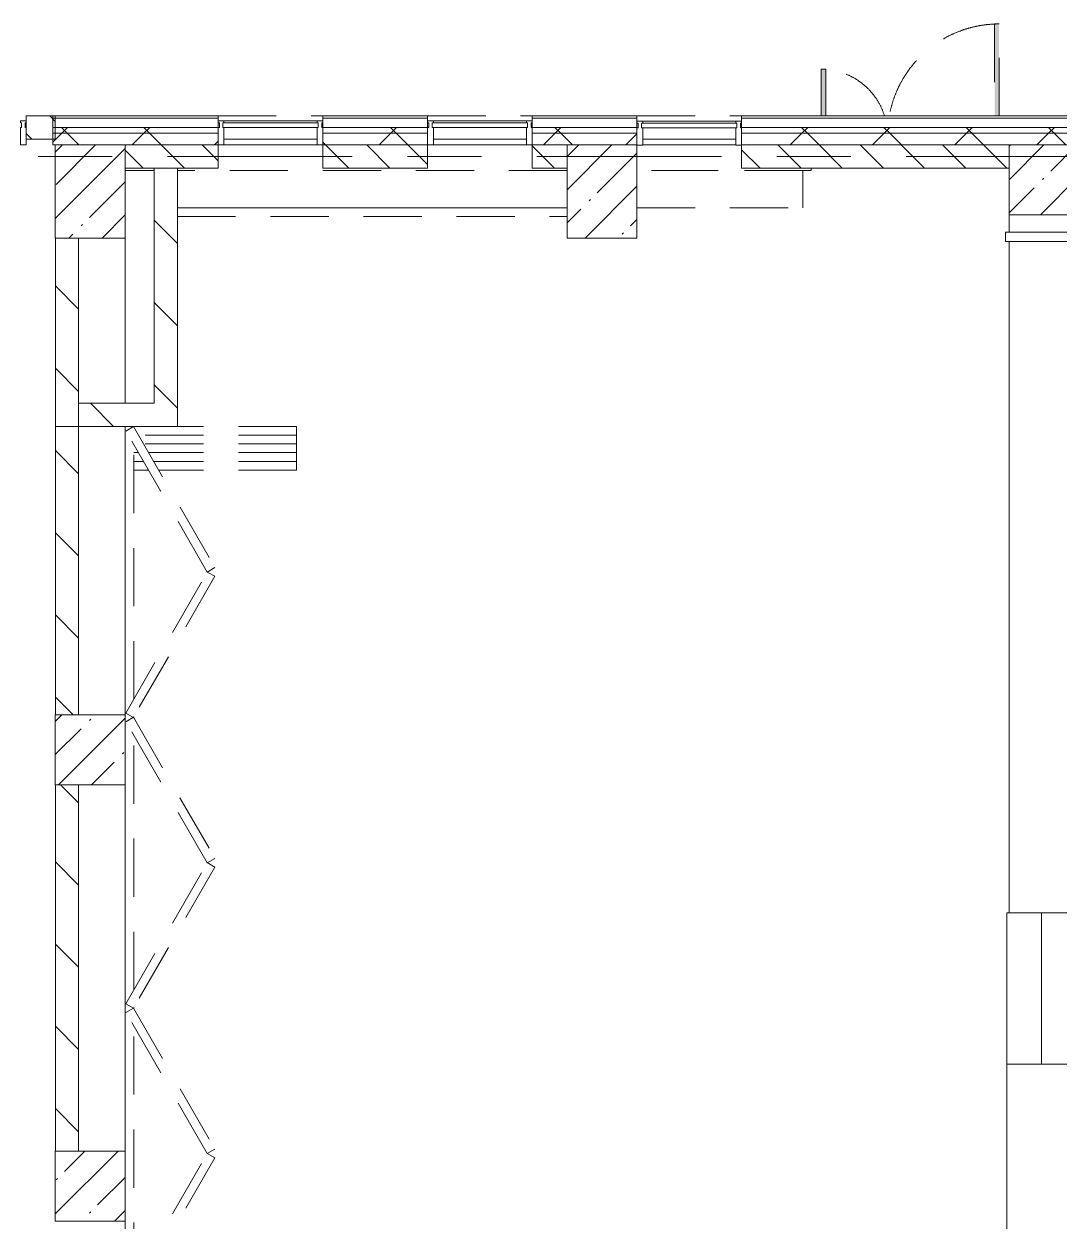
# Model space of a CAD drawing. Header units: millimetres. Extents: x 35098 to 231722, y -8553 to 29000.
# Drawn here: x 118153 to 127052, y 17850 to 28140 of the extents above; entities that cross this region are included whole.
import ezdxf

# ---------------------------------------------------------------- set-up
doc = ezdxf.new("R2010")
doc.units = ezdxf.units.MM
doc.linetypes.add('200_ШТРИХ__ш1_п0_6_', pattern=[800, 500, -300])
doc.linetypes.add('Осевая', pattern=[3175, 635, -476.25, 1587.5, -476.25])
for name, color, linetype, lineweight in [('A-DETL-MBND-1', 7, '200_ШТРИХ__ш1_п0_6_', 9), ('A-GLAZ-CURT-1', 7, 'Continuous', 5), ('A-GLAZ-CWMG-1', 7, 'Continuous', 5), ('A-WALL', 7, 'Continuous', 9), ('A-WALL-4', 7, 'Continuous', 5), ('I-WALL-3', 7, 'Continuous', 5), ('S-COLS-1', 7, 'Continuous', 5), ('S-STRS-4', 7, 'Continuous', 5), ('Оси', 7, 'Continuous', 9), ('Оси-2', 7, 'Осевая', 9)]:
    doc.layers.add(name, color=color, linetype=linetype, lineweight=lineweight)
doc.layers.add('A-FLOR-1', color=7, linetype='Continuous', lineweight=5, true_color=0xaaaaaa)
pattern_1 = [(45, (104712.3, 0), (-353.5534, 353.5534), []), (135, (104712.3, 0), (-353.5534, -353.5534), [])]
pattern_2 = [(135, (104712.32, 0), (-176.7767, -176.7767), [])]
pattern_3 = [(135, (104712.3, 0), (-353.553, -353.553), [])]

# ---------------------------------------------------------------- blocks, each defined once
blk = doc.blocks.new('BSC_Колонна _Прямоугольная - 600х800-24078684-2_7_2_птичка')
at = {"layer": 'S-COLS-1'}
h = blk.add_hatch(dxfattribs=at)
h.set_pattern_fill('FP_102', color=256, style=0, pattern_type=2)
h.set_pattern_definition([(45, (-14010, -26700), (-285.123, 285.123), []), (45, (-13724.88, -26700), (-285.123, 285.123), [504.031, -100.806, 16.764, -84.042])])
h.paths.add_polyline_path([(300, -400), (300, 400), (-300, 400), (-300, -400)])
for p, q in [((300, 400), (-300, 400)), ((-300, 400), (-300, -400)), ((300, -400), (300, 400)), ((-300, -400), (300, -400))]:
    blk.add_line(p, q, dxfattribs=at)
blk = doc.blocks.new('BSC_Колонна _Прямоугольная - 600х600-23295697-2_7_2_птичка')
at = {"layer": 'S-COLS-1'}
h = blk.add_hatch(dxfattribs=at)
h.set_pattern_fill('FP_105', color=256, style=0, pattern_type=2)
h.set_pattern_definition([(45, (-14010, -18150), (-285.123, 285.123), []), (45, (-13724.88, -18150), (-285.123, 285.123), [504.031, -100.806, 16.764, -84.042])])
h.paths.add_polyline_path([(-300, -300), (300, -300), (300, 300), (-300, 300)])
for p, q in [((300, 300), (-300, 300)), ((-300, 300), (-300, -300)), ((300, -300), (300, 300)), ((-300, -300), (300, -300))]:
    blk.add_line(p, q, dxfattribs=at)
blk = doc.blocks.new('BSC_Колонна _Прямоугольная - 600х600-V74-2_7_2_птичка')
at = {"layer": 'S-COLS-1'}
h = blk.add_hatch(dxfattribs=at)
h.set_pattern_fill('FP_106', color=256, style=0, pattern_type=2)
h.set_pattern_definition([(45, (-14010, -21900), (-285.123, 285.123), []), (45, (-13724.88, -21900), (-285.123, 285.123), [504.031, -100.806, 16.764, -84.042])])
h.paths.add_polyline_path([(-300, -300), (300, -300), (300, 300), (-300, 300)])
for p, q in [((300, 300), (-300, 300)), ((-300, 300), (-300, -300)), ((300, -300), (300, 300)), ((-300, -300), (300, -300))]:
    blk.add_line(p, q, dxfattribs=at)
blk = doc.blocks.new('Прямоугольный импост - Импост структурный с накладкой - 190мм-22856075-2_7_2_птичка')
at = {"layer": 'A-GLAZ-CWMG-1'}
for p, q in [((0, 190), (-50, 190)), ((-50, 190), (-50, 40)), ((0, 40), (0, 190)), ((-50, 40), (-40, 40)), ((-40, 0), (-50, 0)), ((-50, 0), (-50, -17)), ((-40, 40), (-40, 0)), ((-10, 0), (-10, 40)), ((-10, 40), (0, 40)), ((0, 0), (-10, 0)), ((0, -17), (0, 0)), ((-50, -17), (0, -17))]:
    blk.add_line(p, q, dxfattribs=at)
blk = doc.blocks.new('Прямоугольный импост - Импост структурный с накладкой - 190мм-V80-2_7_2_птичка')
at = {"layer": 'A-GLAZ-CWMG-1'}
for p, q in [((0, 190), (-50, 190)), ((-50, 190), (-50, 40)), ((0, 40), (0, 188)), ((-50, 40), (-40, 40)), ((-40, 0), (-50, 0)), ((-50, 0), (-50, -17)), ((-40, 40), (-40, 0)), ((-10, 0), (-10, 40)), ((-10, 40), (0, 40)), ((0, 0), (-10, 0)), ((0, -17), (0, 0)), ((-50, -17), (0, -17))]:
    blk.add_line(p, q, dxfattribs=at)
blk = doc.blocks.new('Прямоугольный импост - Импост структурный с накладкой - 190мм-22856073-2_7_2_птичка')
at = {"layer": 'A-GLAZ-CWMG-1'}
for p, q in [((-50, 40), (-50, 190)), ((-50, 190), (0, 190)), ((0, 190), (0, 40)), ((-40, 40), (-50, 40)), ((-50, -17), (-50, 0)), ((-50, 0), (-40, 0)), ((-40, 0), (-40, 40)), ((-10, 40), (-10, 0)), ((0, 40), (-10, 40)), ((-10, 0), (0, 0)), ((0, 0), (0, -17)), ((0, -17), (-50, -17))]:
    blk.add_line(p, q, dxfattribs=at)
blk = doc.blocks.new('Системная панель - Стекло - 40мм-V97-2_7_2_птичка')
at = {"layer": 'A-GLAZ-CURT-1'}
h = blk.add_hatch(dxfattribs=at)
h.set_pattern_fill('FP_136', color=256, style=0, pattern_type=2)
h.set_pattern_definition([(45, (-17860.3, -26790), (-1414.21, 1414.21), [1000, -3000]), (45, (-18860.3, -27290), (-1414.21, 1414.21), [3000, -1000]), (45, (-16860.3, -27790), (-1414.21, 1414.21), [1000, -3000])])
h.paths.add_polyline_path([(-410, -40), (410, -40), (410, 0), (-410, 0)])
for p, q in [((410, 0), (-410, 0)), ((-410, 0), (-410, -40)), ((-410, -40), (410, -40)), ((410, -40), (410, 0))]:
    blk.add_line(p, q, dxfattribs=at)
blk = doc.blocks.new('Системная панель - Стекло - 40мм-V98-2_7_2_птичка')
at = {"layer": 'A-GLAZ-CURT-1'}
for p, q in [((410, 0), (-410, 0)), ((-410, 0), (-410, -40)), ((-410, -40), (410, -40)), ((410, -40), (410, 0))]:
    blk.add_line(p, q, dxfattribs=at)
blk = doc.blocks.new('Прямоугольный импост - Импост структурный с накладкой - 160мм Темный-33186089-2_7_2_птичка')
at = {"layer": 'A-GLAZ-CWMG-1'}
for p, q in [((16960, 27307), (17760, 27307)), ((16960, 27150), (17760, 27150))]:
    blk.add_line(p, q, dxfattribs=at)
blk = doc.blocks.new('DOR__перегородка__Прямоугольная - ТП-2_ Вн_ДПГ_9480х4200h_2-23998078-2_7_2_птичка')
at = {"layer": 'A-DETL-MBND-1'}
for p, q in [((3, -75), (1987, -75)), ((1982, -72), (2019, -7)), ((3194, -772), (1982, -72)), ((2019, -7), (3231, -707)), ((2137, -75), (4324, -75)), ((3230, -707), (4443, -7)), ((4480, -72), (3268, -772)), ((4443, -7), (4480, -72)), ((4474, -75), (4487, -75)), ((4481, -72), (4518, -7)), ((5693, -772), (4481, -72)), ((4518, -7), (5731, -707)), ((4637, -75), (6824, -75)), ((5730, -707), (6942, -7)), ((6980, -72), (5767, -772)), ((6942, -7), (6980, -72)), ((6974, -75), (6985, -75)), ((6979, -72), (7017, -7)), ((8192, -772), (6979, -72)), ((7017, -7), (8229, -707)), ((7135, -75), (9323, -75)), ((8229, -707), (9441, -7)), ((9479, -72), (8267, -772)), ((9105, -201), (9105, -75)), ((9180, -158), (9180, -75)), ((9255, -114), (9255, -75)), ((9441, -7), (9479, -72)), ((9473, -75), (9480, -75)), ((9255, -1474), (9255, -201)), ((9330, -1474), (9330, -158)), ((9405, -1474), (9405, -114)), ((9105, -1474), (9105, -288)), ((9180, -1474), (9180, -244)), ((9480, -1474), (9480, -450)), ((3231, -707), (3194, -772)), ((3268, -772), (3230, -707)), ((5731, -707), (5693, -772)), ((5767, -772), (5730, -707)), ((8229, -707), (8192, -772)), ((8267, -772), (8229, -707)), ((9105, -1474), (9480, -1474))]:
    blk.add_line(p, q, dxfattribs=at)
blk = doc.blocks.new('BSC_Колонна _Прямоугольная - 600х600-V129-2_7_2_птичка')
at = {"layer": 'S-COLS-1'}
h = blk.add_hatch(dxfattribs=at)
h.set_pattern_fill('FP_158', color=256, style=0, pattern_type=2)
h.set_pattern_definition([(45, (-22210, -26800), (-285.123, 285.123), []), (45, (-21924.88, -26800), (-285.123, 285.123), [504.031, -100.806, 16.764, -84.042])])
h.paths.add_polyline_path([(-300, -300), (300, -300), (300, 300), (-300, 300)])
for p, q in [((300, 300), (-300, 300)), ((-300, 300), (-300, -300)), ((300, -300), (300, 300)), ((-300, -300), (300, -300))]:
    blk.add_line(p, q, dxfattribs=at)
blk = doc.blocks.new('Перекрытия 3 - Перекрытия 4-20977624-2_7_2_птичка')
at = {"layer": 'S-STRS-4'}
for p, q in [((21910, 26500), (21910, 26351)), ((22810, 26351), (22810, 26500)), ((23710, 26351), (23710, 26500)), ((24610, 26351), (24610, 26500)), ((25510, 26351), (25510, 26500)), ((26410, 26351), (26410, 26500)), ((27310, 26351), (27310, 26500)), ((28210, 26351), (28210, 26500)), ((29110, 26351), (29110, 26500)), ((30010, 26351), (30010, 26500)), ((21910, 26270), (21910, 20500)), ((22810, 20500), (22810, 26270)), ((23710, 20500), (23710, 26270)), ((24610, 20500), (24610, 26270)), ((25510, 20500), (25510, 26270)), ((26410, 20500), (26410, 26270)), ((27310, 20500), (27310, 26270)), ((28210, 20500), (28210, 26270)), ((29110, 20500), (29110, 26270)), ((30010, 22600), (30010, 26270)), ((30010, 20500), (30010, 22000)), ((22490, 20500), (21910, 20500)), ((23390, 20500), (22810, 20500)), ((24290, 20500), (23710, 20500)), ((25190, 20500), (24610, 20500)), ((26090, 20500), (25510, 20500)), ((26990, 20500), (26410, 20500)), ((27890, 20500), (27310, 20500)), ((28790, 20500), (28210, 20500)), ((29690, 20500), (29110, 20500)), ((30610, 20500), (30010, 20500))]:
    blk.add_line(p, q, dxfattribs=at)
blk = doc.blocks.new('BSC_Колонна _Прямоугольная - 600х800-V174-2_7_2_птичка')
at = {"layer": 'S-COLS-1'}
h = blk.add_hatch(dxfattribs=at)
h.set_pattern_fill('FP_200', color=256, style=0, pattern_type=2)
h.set_pattern_definition([(45, (-18410.26, -26700), (-285.123, 285.123), []), (45, (-18125.13, -26700), (-285.123, 285.123), [504.031, -100.806, 16.764, -84.042])])
h.paths.add_polyline_path([(-300, -400), (300, -400), (300, 400), (-300, 400)])
for p, q in [((300, 400), (-300, 400)), ((-300, 400), (-300, -400)), ((300, -400), (300, 400)), ((-300, -400), (300, -400))]:
    blk.add_line(p, q, dxfattribs=at)
blk = doc.blocks.new('110_Дверь_СКБ_2Ст_Наружная - ДН-1_л_ Двухстворчатая 1450 х3300 _h_ в свету с верхним остеклением-23567691-2_7_2_птичка')
at = {"layer": 'A-DETL-MBND-1'}
for points in [[(784.5, 125), (784.5, 915), (744.5, 915), (744.5, 125)], [(-705.5, 125), (-705.5, 525), (-745.5, 525), (-745.5, 125)]]:
    blk.add_hatch(color=256, dxfattribs=at).paths.add_polyline_path(points)
for p, q in [((784.5, 915), (744.5, 915)), ((744.5, 915), (744.5, 125)), ((784.5, 125), (784.5, 915)), ((-745.5, 525), (-745.5, 125)), ((-705.5, 525), (-745.5, 525)), ((-705.5, 125), (-705.5, 525))]:
    blk.add_line(p, q, dxfattribs=at)
for centre, radius, start, end in [((784.5, -45), 960, 90, 169.73704), ((-745.5, -45), 570, 17.53545, 90)]:
    blk.add_arc(centre, radius, start, end, dxfattribs=at)
blk = doc.blocks.new('Системная панель - Стекло - 40мм-V187-2_7_2_птичка')
at = {"layer": 'A-GLAZ-CURT-1'}
for p, q in [((410, 0), (-410, 0)), ((-410, 0), (-410, -40)), ((-410, -40), (410, -40)), ((410, -40), (410, 0))]:
    blk.add_line(p, q, dxfattribs=at)
blk = doc.blocks.new('Перекрытия 2 - Перекрытия 4-32990152-2_7_2_птичка')
at = {"layer": 'S-STRS-4'}
for p, q in [((21910, 19180), (22510, 19180)), ((21910, 19180), (21910, 15411)), ((22810, 19180), (23410, 19180)), ((22810, 15411), (22810, 19180)), ((23710, 19180), (24310, 19180)), ((23710, 15411), (23710, 19180)), ((24610, 19180), (25210, 19180)), ((24610, 15411), (24610, 19180)), ((25510, 19180), (26110, 19180)), ((25510, 15411), (25510, 19180)), ((26410, 19180), (27010, 19180)), ((26410, 15411), (26410, 19180)), ((27310, 19180), (27910, 19180)), ((27310, 15411), (27310, 19180)), ((28210, 19180), (28810, 19180)), ((28210, 15411), (28210, 19180)), ((29110, 19180), (29710, 19180)), ((29110, 15411), (29110, 19180)), ((30010, 19180), (30610, 19180)), ((30010, 15411), (30010, 19180)), ((30610, 18430), (30610, 19180)), ((30610, 15411), (30610, 17830)), ((21910, 15330), (21910, 15200)), ((22810, 15200), (22810, 15330)), ((23710, 15200), (23710, 15330)), ((24610, 15200), (24610, 15330)), ((25510, 15200), (25510, 15330)), ((26410, 15200), (26410, 15330)), ((27310, 15200), (27310, 15330)), ((28210, 15200), (28210, 15330)), ((29110, 15200), (29110, 15330)), ((30010, 15200), (30010, 15330)), ((30610, 15200), (30610, 15330)), ((22810, 15200), (21910, 15200)), ((23710, 15200), (22810, 15200)), ((24610, 15200), (23710, 15200)), ((25510, 15200), (24610, 15200)), ((26410, 15200), (25510, 15200)), ((27310, 15200), (26410, 15200)), ((28210, 15200), (27310, 15200)), ((29110, 15200), (28210, 15200)), ((30010, 15200), (29110, 15200)), ((30610, 15200), (30010, 15200))]:
    blk.add_line(p, q, dxfattribs=at)
blk = doc.blocks.new('Стены наклон_ амфитеатр1 - Стены наклон_ амфитеатр-33007412-2_7_2_птичка')
at = {"layer": 'A-WALL-4'}
for p, q in [((21879, 26351), (21879, 26270)), ((30610, 26351), (21879, 26351)), ((30610, 26270), (30610, 26351)), ((21879, 26270), (30610, 26270))]:
    blk.add_line(p, q, dxfattribs=at)
blk = doc.blocks.new('Зашивка приборов отопления12 - Зашивка приборов отопления-33278990-2_7_2_птичка')
at = {"layer": 'A-DETL-MBND-1'}
for p, q in [((37640, 23400), (34290, 23400)), ((34290, 23079), (37640, 23079)), ((37640, 23079), (34290, 23079)), ((34290, 23004), (37640, 23004))]:
    blk.add_line(p, q, dxfattribs=at)
blk = doc.blocks.new('Зашивка приборов отопления13 - Зашивка приборов отопления-33279120-2_7_2_птичка')
at = {"layer": 'A-DETL-MBND-1'}
for p, q in [((20136, 26880), (18710, 26880)), ((20136, 26560), (20136, 26880)), ((18710, 26560), (20136, 26560))]:
    blk.add_line(p, q, dxfattribs=at)

msp = doc.modelspace()

# ---------------------------------------------------------------- hatches: boundary and pattern name
at = {"layer": 'A-WALL-4'}
h = msp.add_hatch(dxfattribs=at)
h.set_pattern_fill('FP_113', color=256, style=0, pattern_type=2)
h.set_pattern_definition(pattern_2)
h.paths.add_polyline_path([(118409.4, 27150), (118422.3, 27150), (118422.3, 27350), (118172.6, 27350), (118172.6, 27150)])
h.paths.add_polyline_path([(108772.3, 27150), (108822.3, 27150), (108822.3, 27350), (108772.3, 27350)])
h = msp.add_hatch(dxfattribs=at)
h.set_pattern_fill('FP_103', color=256, style=0, pattern_type=2)
h.set_pattern_definition(pattern_1)
h.paths.add_polyline_path([(138422.3, 27200), (138422.3, 27250), (124322.6, 27250), (124322.6, 27200), (138322.3, 27200)])
h.paths.add_polyline_path([(119336.9, 27200), (119822.6, 27200), (119822.6, 27250), (118401.3, 27250), (118401.3, 27200), (118409.4, 27200)])
h.paths.add_polyline_path([(121192, 27200), (121622.6, 27200), (121622.6, 27250), (120722.6, 27250), (120722.6, 27200)])
h.paths.add_polyline_path([(122522.6, 27200), (123422.6, 27200), (123422.6, 27250), (122522.6, 27250)])
h = msp.add_hatch(dxfattribs=at)
h.set_pattern_fill('FP_103', color=256, style=0, pattern_type=2)
h.set_pattern_definition(pattern_1)
h.paths.add_polyline_path([(137887.3, 27100), (138322.3, 27100), (138322.3, 27200), (124322.6, 27200), (124322.6, 27100), (136959.8, 27100)])
h.paths.add_polyline_path([(119336.9, 27100), (119822.6, 27100), (119822.6, 27200), (118401.3, 27200), (118401.3, 27100), (119022.3, 27100)])
h.paths.add_polyline_path([(120722.6, 27100), (121622.6, 27100), (121622.6, 27200), (120722.6, 27200)])
h.paths.add_polyline_path([(122522.6, 27100), (123422.6, 27100), (123422.6, 27200), (122522.6, 27200)])
h = msp.add_hatch(dxfattribs=at)
h.set_pattern_fill('FP_113', color=256, style=0, pattern_type=2)
h.set_pattern_definition(pattern_2)
h.paths.add_polyline_path([(125829.6, 26900), (126622.3, 26900), (126622.3, 27100), (124322.6, 27100), (124322.6, 26900)])
h.paths.add_polyline_path([(119022.3, 26900), (119822.6, 26900), (119822.6, 27100), (119022.3, 27100), (119022.3, 26987.7)])
h.paths.add_polyline_path([(122822.6, 26900), (122822.6, 27100), (122522.6, 27100), (122522.6, 26900)])
h.paths.add_polyline_path([(120722.6, 26900), (121622.6, 26900), (121622.6, 27100), (120722.6, 27100)])
at = {"layer": 'I-WALL-3'}
h = msp.add_hatch(dxfattribs=at)
h.set_pattern_fill('FP_114', color=256, style=0, pattern_type=2)
h.set_pattern_definition(pattern_3)
h.paths.add_polyline_path([(119472.3, 24680), (119472.3, 26900), (119272.3, 26900), (119272.3, 24680)])
h = msp.add_hatch(dxfattribs=at)
h.set_pattern_fill('FP_114', color=256, style=0, pattern_type=2)
h.set_pattern_definition(pattern_3)
h.paths.add_polyline_path([(118622.6, 24680), (118622.6, 26300), (118422.6, 26300), (118422.6, 24680)])
h = msp.add_hatch(dxfattribs=at)
h.set_pattern_fill('FP_114', color=256, style=0, pattern_type=2)
h.set_pattern_definition(pattern_3)
h.paths.add_polyline_path([(118422.6, 15200), (118622.6, 15200), (118622.6, 17850), (118422.6, 17850), (118422.6, 15848.6)])
h.paths.add_polyline_path([(118422.6, 18450), (118622.6, 18450), (118622.6, 21600), (118422.6, 21600), (118422.6, 20476.2)])
h.paths.add_polyline_path([(118422.6, 22200), (118622.6, 22200), (118622.6, 26300), (118422.6, 26300), (118422.6, 25103.8)])
h = msp.add_hatch(dxfattribs=at)
h.set_pattern_fill('FP_114', color=256, style=0, pattern_type=2)
h.set_pattern_definition(pattern_3)
h.paths.add_polyline_path([(119272.3, 24680), (119272.3, 24880), (118622.6, 24880), (118622.6, 24680)])

# ---------------------------------------------------------------- linework, layer by layer
at = {"layer": 'A-DETL-MBND-1'}
for p, q in [((119822.6, 27350), (120722.6, 27350)), ((121622.6, 27350), (122522.6, 27350)), ((123422.6, 27350), (124322.6, 27350)), ((119872.6, 27100), (120672.6, 27100)), ((120672.6, 27100), (119872.6, 27100)), ((121672.6, 27100), (122472.6, 27100)), ((122472.6, 27100), (121672.6, 27100)), ((123472.1, 27100), (124272.7, 27100)), ((124272.7, 27100), (123472.1, 27100)), ((119272.3, 26880), (119022.3, 26880)), ((122822.6, 26880), (119472.3, 26880)), ((124922.3, 26880), (123422.6, 26880)), ((124922.3, 26900), (124922.3, 26880))]:
    msp.add_line(p, q, dxfattribs=at)
at = {"layer": 'A-FLOR-1'}
for p, q in [((119022.6, 24880), (119022.6, 26500)), ((119022.6, 15200), (119022.6, 24680))]:
    msp.add_line(p, q, dxfattribs=at)
at = {"layer": 'A-WALL'}
for p, q in [((119822.6, 27330), (118401.3, 27330)), ((121622.6, 27330), (120722.6, 27330)), ((123422.6, 27330), (122522.6, 27330)), ((138552.3, 27330), (124322.6, 27330)), ((119822.6, 27250), (118401.3, 27250)), ((119822.6, 27200), (118401.3, 27200)), ((121622.6, 27250), (120722.6, 27250)), ((121622.6, 27200), (120722.6, 27200)), ((123422.6, 27250), (122522.6, 27250)), ((123422.6, 27200), (122522.6, 27200)), ((138472.3, 27250), (124322.6, 27250)), ((138422.3, 27200), (124322.6, 27200)), ((119822.6, 27100), (119022.3, 27100)), ((121622.6, 27100), (120722.6, 27100)), ((122822.6, 27100), (122522.6, 27100)), ((126622.3, 27100), (124322.6, 27100)), ((119472.3, 26900), (119272.3, 26900))]:
    msp.add_line(p, q, dxfattribs=at)
at = {"layer": 'A-WALL-4'}
for p, q in [((119822.6, 27350), (118172.6, 27350)), ((118172.6, 27350), (118172.6, 27150)), ((118401.3, 27350), (118401.3, 27100)), ((118422.3, 27150), (118422.3, 27350)), ((119822.6, 27100), (119822.6, 27350)), ((121622.6, 27350), (120722.6, 27350)), ((120722.6, 27350), (120722.6, 27100)), ((121622.6, 27100), (121622.6, 27350)), ((123422.6, 27350), (122522.6, 27350)), ((122522.6, 27350), (122522.6, 27100)), ((123422.6, 27100), (123422.6, 27350)), ((138572.3, 27350), (124322.6, 27350)), ((124322.6, 27350), (124322.6, 27100)), ((118172.6, 27150), (118422.3, 27150)), ((118401.3, 27100), (118422.3, 27100)), ((119022.3, 27100), (119822.6, 27100)), ((119822.6, 26900), (119822.6, 27100)), ((120722.6, 27100), (121622.6, 27100)), ((120722.6, 27100), (120722.6, 26900)), ((121622.6, 26900), (121622.6, 27100)), ((122522.6, 27100), (122822.6, 27100)), ((122522.6, 27100), (122522.6, 26900)), ((124322.6, 27100), (126622.3, 27100)), ((124322.6, 27100), (124322.6, 26900)), ((119022.3, 26900), (119272.3, 26900)), ((119472.3, 26900), (119822.6, 26900)), ((120722.6, 26900), (121622.6, 26900)), ((122522.6, 26900), (122822.6, 26900)), ((124322.6, 26900), (126622.3, 26900))]:
    msp.add_line(p, q, dxfattribs=at)
at = {"layer": 'I-WALL-3'}
for p, q in [((119272.3, 26900), (119272.3, 24880)), ((119472.3, 24680), (119472.3, 26900)), ((118422.6, 26300), (118422.6, 22200)), ((118622.6, 22200), (118622.6, 26300)), ((119272.3, 24880), (118622.6, 24880)), ((118422.6, 24680), (119472.3, 24680)), ((118422.6, 21600), (118422.6, 18450)), ((118622.6, 18450), (118622.6, 21600))]:
    msp.add_line(p, q, dxfattribs=at)
at = {"layer": 'S-STRS-4'}
for p, q in [((126602.3, 20500), (126602.3, 19200)), ((126602.3, 20500), (126622.3, 20500)), ((126602.3, 20500), (126602.3, 19200)), ((126902.3, 20500), (126902.3, 19200)), ((126902.3, 20500), (126902.3, 19200))]:
    msp.add_line(p, q, dxfattribs=at)
at = {"layer": 'Оси'}
msp.add_line((126072.3, 27000), (138572.3, 27000), dxfattribs=at)
at = {"layer": 'Оси-2'}
msp.add_line((115101.3, 27000), (126072.3, 27000), dxfattribs=at)

# ---------------------------------------------------------------- block references
at = {"layer": 'A-DETL-MBND-1'}
for name, p in [('110_Дверь_СКБ_2Ст_Наружная - ДН-1_л_ Двухстворчатая 1450 х3300 _h_ в свету с верхним остеклением-23567691-2_7_2_птичка', (125752.8, 27225)), ('Зашивка приборов отопления12 - Зашивка приборов отопления-33278990-2_7_2_птичка', (85182.6, 3480)), ('Зашивка приборов отопления13 - Зашивка приборов отопления-33279120-2_7_2_птичка', (104712.3, 0))]:
    msp.add_blockref(name, p, dxfattribs=at)
at = {"layer": 'A-DETL-MBND-1', "rotation": 90.00000000000044}
msp.add_blockref('DOR__перегородка__Прямоугольная - ТП-2_ Вн_ДПГ_9480х4200h_2-23998078-2_7_2_птичка', (119022.3, 15200), dxfattribs=at)
at = {"layer": 'A-GLAZ-CURT-1'}
for name, p in [('Системная панель - Стекло - 40мм-V187-2_7_2_птичка', (120272.6, 27290)), ('Системная панель - Стекло - 40мм-V97-2_7_2_птичка', (122072.6, 27290)), ('Системная панель - Стекло - 40мм-V98-2_7_2_птичка', (123872.6, 27288.3))]:
    msp.add_blockref(name, p, dxfattribs=at)
at = {"layer": 'A-GLAZ-CWMG-1', "extrusion": (0, 0, -1), "rotation": 180}
for p in [(-118172.6, 27290), (-120722.6, 27290), (-122522.6, 27290), (-124322.6, 27288.3)]:
    msp.add_blockref('Прямоугольный импост - Импост структурный с накладкой - 190мм-22856073-2_7_2_птичка', p, dxfattribs=at)
at = {"layer": 'A-GLAZ-CWMG-1', "rotation": 180}
for name, p in [('Прямоугольный импост - Импост структурный с накладкой - 190мм-22856075-2_7_2_птичка', (119822.6, 27290)), ('Прямоугольный импост - Импост структурный с накладкой - 190мм-22856075-2_7_2_птичка', (121622.6, 27290)), ('Прямоугольный импост - Импост структурный с накладкой - 190мм-V80-2_7_2_птичка', (123422.6, 27288.3))]:
    msp.add_blockref(name, p, dxfattribs=at)
at = {"layer": 'A-GLAZ-CWMG-1'}
for p in [(102912.3, 0), (104712.3, 0), (106512.3, -1.7)]:
    msp.add_blockref('Прямоугольный импост - Импост структурный с накладкой - 160мм Темный-33186089-2_7_2_птичка', p, dxfattribs=at)
at = {"layer": 'A-WALL-4'}
msp.add_blockref('Стены наклон_ амфитеатр1 - Стены наклон_ амфитеатр-33007412-2_7_2_птичка', (104712.3, 0), dxfattribs=at)
at = {"layer": 'S-COLS-1'}
for name, p in [('BSC_Колонна _Прямоугольная - 600х800-24078684-2_7_2_птичка', (118722.3, 26700)), ('BSC_Колонна _Прямоугольная - 600х800-V174-2_7_2_птичка', (123122.6, 26700)), ('BSC_Колонна _Прямоугольная - 600х600-V129-2_7_2_птичка', (126922.3, 26800)), ('BSC_Колонна _Прямоугольная - 600х600-V74-2_7_2_птичка', (118722.3, 21900)), ('BSC_Колонна _Прямоугольная - 600х600-23295697-2_7_2_птичка', (118722.3, 18150))]:
    msp.add_blockref(name, p, dxfattribs=at)
at = {"layer": 'S-STRS-4'}
for name, p in [('Перекрытия 3 - Перекрытия 4-20977624-2_7_2_птичка', (104712.3, 0)), ('Перекрытия 2 - Перекрытия 4-32990152-2_7_2_птичка', (104692.3, 20))]:
    msp.add_blockref(name, p, dxfattribs=at)

doc.saveas('drawing.dxf')
